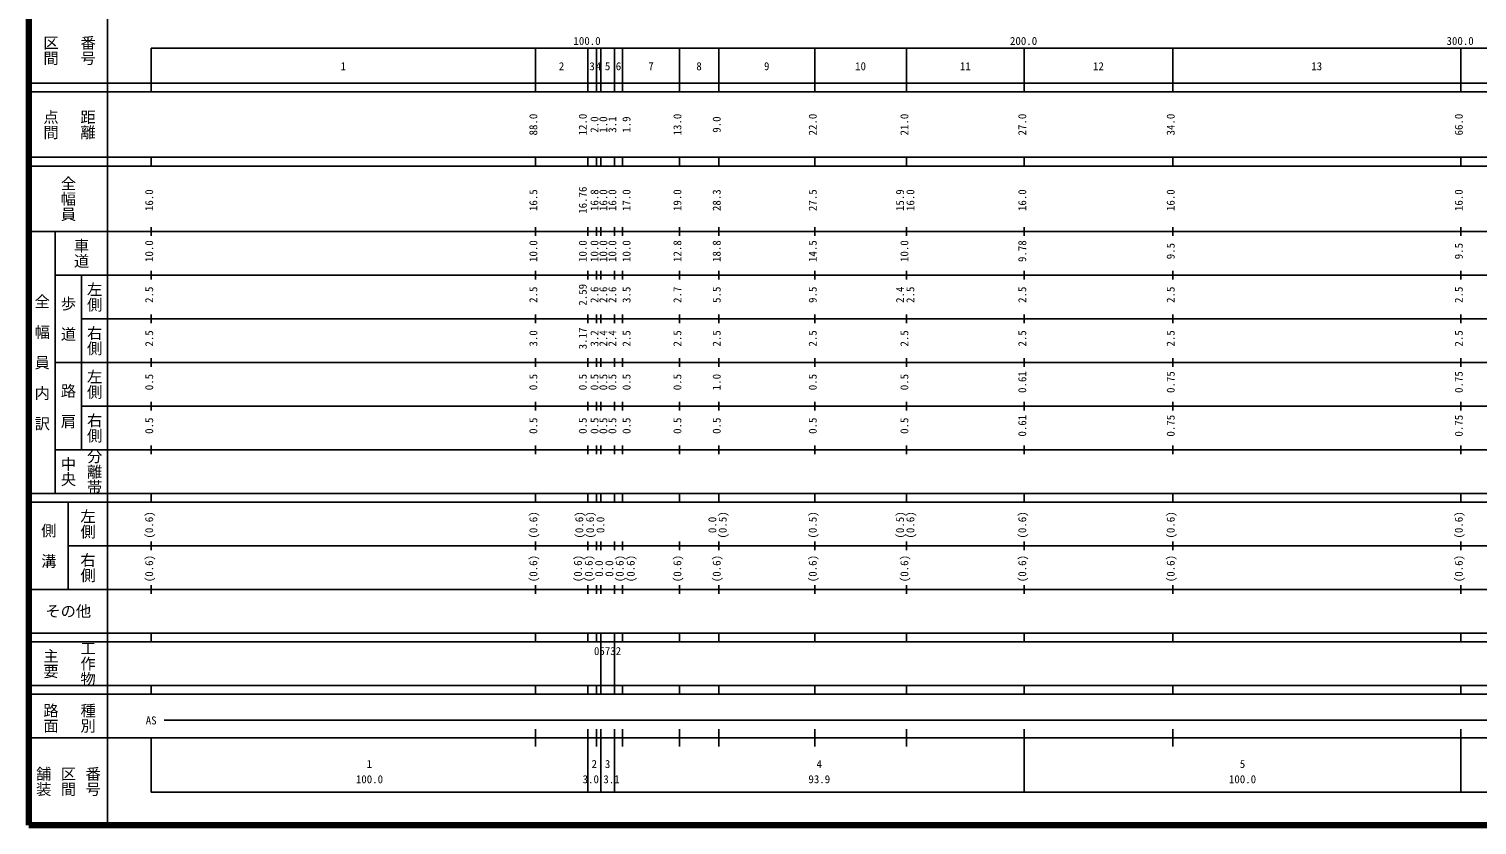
# Model space of a CAD drawing. Units: millimetres on the paper, enlarged 1000 times. Extents: x 40000 to 680000, y 20000 to 380000.
# Drawn here: x 40000 to 371724, y 20000 to 202409 of the extents above; entities that cross this region are included whole.
import ezdxf
from ezdxf.enums import TextEntityAlignment as Align

# ---------------------------------------------------------------- set-up
doc = ezdxf.new("R2010")
doc.units = ezdxf.units.MM
doc.header["$LTSCALE"] = 1000
doc.layers.add('M-TTL', color=2, linetype='Continuous', lineweight=140)
doc.layers.add('M-TTL-BAND', color=7, linetype='Continuous', lineweight=25)
doc.styles.add('@ＭＳ ゴシック', font='')
doc.styles.add('ＭＳ ゴシック', font='')
doc.styles.get('@ＭＳ ゴシック').set_extended_font_data('@MS Gothic')
doc.styles.get('ＭＳ ゴシック').set_extended_font_data('MS Gothic')

msp = doc.modelspace()

# ---------------------------------------------------------------- linework, layer by layer
at = {"layer": 'M-TTL'}
for p, q in [((40000, 380000), (40000, 20000)), ((40000, 20000), (680000, 20000))]:
    msp.add_line(p, q, dxfattribs=at)
at = {"layer": 'M-TTL-BAND'}
for p, q in [((58000, 370000), (58000, 20000)), ((68000, 198000), (579000, 198000)), ((68000, 198000), (68000, 188000)), ((156000, 188000), (156000, 198000)), ((168000, 188000), (168000, 198000)), ((170000, 188000), (170000, 198000)), ((171000, 188000), (171000, 198000)), ((174100, 188000), (174100, 198000)), ((176000, 188000), (176000, 198000)), ((189000, 188000), (189000, 198000)), ((198000, 188000), (198000, 198000)), ((220000, 188000), (220000, 198000)), ((241000, 188000), (241000, 198000)), ((268000, 188000), (268000, 198000)), ((302000, 188000), (302000, 198000)), ((368000, 188000), (368000, 198000)), ((40000, 190000), (579000, 190000)), ((40000, 188000), (579000, 188000)), ((40000, 173000), (579000, 173000)), ((68000, 171000), (68000, 173000)), ((156000, 171000), (156000, 173000)), ((168000, 171000), (168000, 173000)), ((170000, 171000), (170000, 173000)), ((171000, 171000), (171000, 173000)), ((174100, 171000), (174100, 173000)), ((176000, 171000), (176000, 173000)), ((189000, 171000), (189000, 173000)), ((198000, 171000), (198000, 173000)), ((220000, 171000), (220000, 173000)), ((241000, 171000), (241000, 173000)), ((268000, 171000), (268000, 173000)), ((302000, 171000), (302000, 173000)), ((368000, 171000), (368000, 173000)), ((40000, 171000), (579000, 171000)), ((40000, 156000), (579000, 156000)), ((46000, 96000), (46000, 156000)), ((68000, 155000), (68000, 157000)), ((156000, 155000), (156000, 157000)), ((168000, 155000), (168000, 157000)), ((170000, 155000), (170000, 157000)), ((171000, 155000), (171000, 157000)), ((174100, 155000), (174100, 157000)), ((176000, 155000), (176000, 157000)), ((189000, 155000), (189000, 157000)), ((198000, 155000), (198000, 157000)), ((220000, 155000), (220000, 157000)), ((241000, 155000), (241000, 157000)), ((268000, 155000), (268000, 157000)), ((302000, 155000), (302000, 157000)), ((368000, 155000), (368000, 157000)), ((46000, 146000), (579000, 146000)), ((52000, 146000), (52000, 106000)), ((68000, 145000), (68000, 147000)), ((156000, 145000), (156000, 147000)), ((168000, 145000), (168000, 147000)), ((170000, 145000), (170000, 147000)), ((171000, 145000), (171000, 147000)), ((174100, 145000), (174100, 147000)), ((176000, 145000), (176000, 147000)), ((189000, 145000), (189000, 147000)), ((198000, 145000), (198000, 147000)), ((220000, 145000), (220000, 147000)), ((241000, 145000), (241000, 147000)), ((268000, 145000), (268000, 147000)), ((302000, 145000), (302000, 147000)), ((368000, 145000), (368000, 147000)), ((68000, 135000), (68000, 137000)), ((156000, 135000), (156000, 137000)), ((168000, 135000), (168000, 137000)), ((170000, 135000), (170000, 137000)), ((171000, 135000), (171000, 137000)), ((174100, 135000), (174100, 137000)), ((176000, 135000), (176000, 137000)), ((189000, 135000), (189000, 137000)), ((198000, 135000), (198000, 137000)), ((220000, 135000), (220000, 137000)), ((241000, 135000), (241000, 137000)), ((268000, 135000), (268000, 137000)), ((302000, 135000), (302000, 137000)), ((368000, 135000), (368000, 137000)), ((52000, 136000), (579000, 136000)), ((68000, 125000), (68000, 127000)), ((156000, 125000), (156000, 127000)), ((168000, 125000), (168000, 127000)), ((170000, 125000), (170000, 127000)), ((171000, 125000), (171000, 127000)), ((174100, 125000), (174100, 127000)), ((176000, 125000), (176000, 127000)), ((189000, 125000), (189000, 127000)), ((198000, 125000), (198000, 127000)), ((220000, 125000), (220000, 127000)), ((241000, 125000), (241000, 127000)), ((268000, 125000), (268000, 127000)), ((302000, 125000), (302000, 127000)), ((368000, 125000), (368000, 127000)), ((46000, 126000), (579000, 126000)), ((68000, 115000), (68000, 117000)), ((156000, 115000), (156000, 117000)), ((168000, 115000), (168000, 117000)), ((170000, 115000), (170000, 117000)), ((171000, 115000), (171000, 117000)), ((174100, 115000), (174100, 117000)), ((176000, 115000), (176000, 117000)), ((189000, 115000), (189000, 117000)), ((198000, 115000), (198000, 117000)), ((220000, 115000), (220000, 117000)), ((241000, 115000), (241000, 117000)), ((268000, 115000), (268000, 117000)), ((302000, 115000), (302000, 117000)), ((368000, 115000), (368000, 117000)), ((52000, 116000), (579000, 116000)), ((68000, 105000), (68000, 107000)), ((156000, 105000), (156000, 107000)), ((168000, 105000), (168000, 107000)), ((170000, 105000), (170000, 107000)), ((171000, 105000), (171000, 107000)), ((174100, 105000), (174100, 107000)), ((176000, 105000), (176000, 107000)), ((189000, 105000), (189000, 107000)), ((198000, 105000), (198000, 107000)), ((220000, 105000), (220000, 107000)), ((241000, 105000), (241000, 107000)), ((268000, 105000), (268000, 107000)), ((302000, 105000), (302000, 107000)), ((368000, 105000), (368000, 107000)), ((46000, 106000), (579000, 106000)), ((40000, 96000), (579000, 96000)), ((40000, 94000), (579000, 94000)), ((49000, 94000), (49000, 74000)), ((68000, 94000), (68000, 96000)), ((156000, 94000), (156000, 96000)), ((168000, 94000), (168000, 96000)), ((170000, 94000), (170000, 96000)), ((171000, 94000), (171000, 96000)), ((174100, 94000), (174100, 96000)), ((176000, 94000), (176000, 96000)), ((189000, 94000), (189000, 96000)), ((198000, 94000), (198000, 96000)), ((220000, 94000), (220000, 96000)), ((241000, 94000), (241000, 96000)), ((268000, 94000), (268000, 96000)), ((302000, 94000), (302000, 96000)), ((368000, 94000), (368000, 96000)), ((49000, 84000), (579000, 84000)), ((68000, 83000), (68000, 85000)), ((156000, 83000), (156000, 85000)), ((168000, 83000), (168000, 85000)), ((170000, 83000), (170000, 85000)), ((171000, 83000), (171000, 85000)), ((174100, 83000), (174100, 85000)), ((176000, 83000), (176000, 85000)), ((189000, 83000), (189000, 85000)), ((198000, 83000), (198000, 85000)), ((220000, 83000), (220000, 85000)), ((241000, 83000), (241000, 85000)), ((268000, 83000), (268000, 85000)), ((302000, 83000), (302000, 85000)), ((368000, 83000), (368000, 85000)), ((40000, 74000), (579000, 74000)), ((68000, 73000), (68000, 75000)), ((156000, 73000), (156000, 75000)), ((168000, 73000), (168000, 75000)), ((170000, 73000), (170000, 75000)), ((171000, 73000), (171000, 75000)), ((174100, 73000), (174100, 75000)), ((176000, 73000), (176000, 75000)), ((189000, 73000), (189000, 75000)), ((198000, 73000), (198000, 75000)), ((220000, 73000), (220000, 75000)), ((241000, 73000), (241000, 75000)), ((268000, 73000), (268000, 75000)), ((302000, 73000), (302000, 75000)), ((368000, 73000), (368000, 75000)), ((40000, 64000), (579000, 64000)), ((68000, 62000), (68000, 64000)), ((156000, 62000), (156000, 64000)), ((168000, 62000), (168000, 64000)), ((170000, 62000), (170000, 64000)), ((171000, 62000), (171000, 64000)), ((174100, 62000), (174100, 64000)), ((176000, 62000), (176000, 64000)), ((189000, 62000), (189000, 64000)), ((198000, 62000), (198000, 64000)), ((220000, 62000), (220000, 64000)), ((241000, 62000), (241000, 64000)), ((268000, 62000), (268000, 64000)), ((302000, 62000), (302000, 64000)), ((368000, 62000), (368000, 64000)), ((40000, 62000), (579000, 62000)), ((171000, 52000), (171000, 62000)), ((174100, 52000), (174100, 62000)), ((40000, 52000), (579000, 52000)), ((40000, 50000), (579000, 50000)), ((68000, 50000), (68000, 52000)), ((156000, 50000), (156000, 52000)), ((168000, 50000), (168000, 52000)), ((170000, 50000), (170000, 52000)), ((171000, 50000), (171000, 52000)), ((174100, 50000), (174100, 52000)), ((176000, 50000), (176000, 52000)), ((189000, 50000), (189000, 52000)), ((198000, 50000), (198000, 52000)), ((220000, 50000), (220000, 52000)), ((241000, 50000), (241000, 52000)), ((268000, 50000), (268000, 52000)), ((302000, 50000), (302000, 52000)), ((368000, 50000), (368000, 52000)), ((71000, 44000), (565000, 44000)), ((40000, 40000), (579000, 40000)), ((68000, 40000), (68000, 27500)), ((156000, 38000), (156000, 42000)), ((168000, 27500), (168000, 42000)), ((170000, 38000), (170000, 42000)), ((171000, 27500), (171000, 42000)), ((174100, 27500), (174100, 42000)), ((176000, 38000), (176000, 42000)), ((189000, 38000), (189000, 42000)), ((198000, 38000), (198000, 42000)), ((220000, 38000), (220000, 42000)), ((241000, 38000), (241000, 42000)), ((268000, 27500), (268000, 42000)), ((302000, 38000), (302000, 42000)), ((368000, 27500), (368000, 42000)), ((68000, 27500), (579000, 27500))]:
    msp.add_line(p, q, dxfattribs=at)

# ---------------------------------------------------------------- texts
at = {"layer": 'M-TTL-BAND', "style": '@ＭＳ ゴシック'}
for s, p in [('区間', (45000, 197500)), ('番号', (53500, 197500)), ('点間', (45000, 180500)), ('距離', (53500, 180500)), ('全幅員', (49000, 163500)), ('車道', (52000, 151000)), ('左側', (55000, 141000)), ('全\u3000幅\u3000員\u3000内\u3000訳', (43000, 126000)), ('歩\u3000道', (49000, 136000)), ('右側', (55000, 131000)), ('左側', (55000, 121000)), ('路\u3000肩', (49000, 116000)), ('右側', (55000, 111000)), ('中央', (49000, 101000)), ('分離帯', (55000, 101000)), ('左側', (53500, 89000)), ('側\u3000溝', (44500, 84000)), ('右側', (53500, 79000)), ('主要', (45000, 57000)), ('工作物', (53500, 57000)), ('路面', (45000, 44500)), ('種別', (53500, 44500)), ('舗装', (43333, 30000)), ('番号', (54667, 30000)), ('区間', (49000, 30000))]:
    msp.add_text(s, height=2566, rotation=270, dxfattribs=at).set_placement(p, align=Align.MIDDLE_CENTER)
at = {"layer": 'M-TTL-BAND', "style": 'ＭＳ ゴシック'}
for s, p in [('100.0', (167844, 198195)), ('200.0', (267844, 198195)), ('300.0', (367844, 198195)), ('1', (112000, 192405)), ('2', (162000, 192405)), ('3', (169000, 192405)), ('4', (170500, 192405)), ('5', (172550, 192405)), ('6', (175050, 192405)), ('7', (182500, 192405)), ('8', (193500, 192405)), ('9', (209000, 192405)), ('10', (230500, 192405)), ('11', (254500, 192405)), ('12', (285000, 192405)), ('13', (335000, 192405)), ('AS', (68000, 42500)), ('1', (118000, 32523)), ('2', (169500, 32523)), ('3', (172550, 32523)), ('4', (221050, 32523)), ('5', (318000, 32523)), ('100.0', (118000, 29033)), ('3.0', (168704, 29033)), ('3.1', (173446, 29033)), ('93.9', (221050, 29033)), ('100.0', (318000, 29033))]:
    msp.add_text(s, height=1833, dxfattribs=at).set_placement(p, align=Align.BOTTOM_CENTER)
for s, p in [('88.0', (157000, 180500)), ('12.0', (168323, 180500)), ('13.0', (190000, 180500)), ('22.0', (221000, 180500)), ('21.0', (242000, 180500)), ('27.0', (269000, 180500)), ('34.0', (303000, 180500)), ('66.0', (369000, 180500)), ('2.0', (171000, 180500)), ('1.0', (173033, 180500)), ('3.1', (175100, 180500)), ('1.9', (178344, 180500)), ('9.0', (199000, 180500)), ('16.76', (168323, 163174)), ('16.0', (69000, 163174)), ('16.5', (157000, 163174)), ('16.8', (171000, 163174)), ('16.0', (173033, 163174)), ('16.0', (175100, 163174)), ('17.0', (178344, 163174)), ('19.0', (190000, 163174)), ('28.3', (199000, 163174)), ('27.5', (221000, 163174)), ('15.9', (241000, 163174)), ('16.0', (243370, 163174)), ('16.0', (269000, 163174)), ('16.0', (303000, 163174)), ('16.0', (369000, 163174)), ('10.0', (69000, 151500)), ('10.0', (157000, 151500)), ('10.0', (168323, 151500)), ('10.0', (171000, 151500)), ('10.0', (173033, 151500)), ('10.0', (175100, 151500)), ('10.0', (178344, 151500)), ('12.8', (190000, 151500)), ('18.8', (199000, 151500)), ('14.5', (221000, 151500)), ('10.0', (242000, 151500)), ('9.78', (269000, 151500)), ('9.5', (303000, 151500)), ('9.5', (369000, 151500)), ('2.5', (69000, 141500)), ('2.5', (157000, 141500)), ('2.59', (168323, 141500)), ('2.6', (171000, 141500)), ('2.6', (173033, 141500)), ('2.6', (175100, 141500)), ('3.5', (178344, 141500)), ('2.7', (190000, 141500)), ('5.5', (199000, 141500)), ('9.5', (221000, 141500)), ('2.4', (241000, 141500)), ('2.5', (243370, 141500)), ('2.5', (269000, 141500)), ('2.5', (303000, 141500)), ('2.5', (369000, 141500)), ('2.5', (69000, 131500)), ('3.0', (157000, 131500)), ('3.17', (168323, 131500)), ('3.2', (171000, 131500)), ('2.4', (173033, 131500)), ('2.4', (175100, 131500)), ('2.5', (178344, 131500)), ('2.5', (190000, 131500)), ('2.5', (199000, 131500)), ('2.5', (221000, 131500)), ('2.5', (242000, 131500)), ('2.5', (269000, 131500)), ('2.5', (303000, 131500)), ('2.5', (369000, 131500)), ('0.5', (69000, 121500)), ('0.5', (157000, 121500)), ('0.5', (168323, 121500)), ('0.5', (171000, 121500)), ('0.5', (173033, 121500)), ('0.5', (175100, 121500)), ('0.5', (178344, 121500)), ('0.5', (190000, 121500)), ('1.0', (199000, 121500)), ('0.5', (221000, 121500)), ('0.5', (242000, 121500)), ('0.61', (269000, 121500)), ('0.75', (303000, 121500)), ('0.75', (369000, 121500)), ('0.5', (69000, 111500)), ('0.5', (157000, 111500)), ('0.5', (168323, 111500)), ('0.5', (171000, 111500)), ('0.5', (173033, 111500)), ('0.5', (175100, 111500)), ('0.5', (178344, 111500)), ('0.5', (190000, 111500)), ('0.5', (199000, 111500)), ('0.5', (221000, 111500)), ('0.5', (242000, 111500)), ('0.61', (269000, 111500)), ('0.75', (303000, 111500)), ('0.75', (369000, 111500)), ('(0.6)', (69000, 88764)), ('(0.6)', (157000, 88764)), ('(0.6)', (167522, 88764)), ('(0.6)', (170000, 88764)), ('0.0', (172370, 88764)), ('0.0', (198000, 88764)), ('(0.5)', (200370, 88764)), ('(0.5)', (221000, 88764)), ('(0.5)', (241000, 88764)), ('(0.6)', (243370, 88764)), ('(0.6)', (269000, 88764)), ('(0.6)', (303000, 88764)), ('(0.6)', (369000, 88764)), ('(0.6)', (69000, 78764)), ('(0.6)', (157000, 78764)), ('(0.6)', (167211, 78764)), ('(0.6)', (169689, 78764)), ('0.0', (172059, 78764)), ('0.0', (174411, 78764)), ('(0.6)', (176781, 78764)), ('(0.6)', (179302, 78764)), ('(0.6)', (190000, 78764)), ('(0.6)', (199000, 78764)), ('(0.6)', (221000, 78764)), ('(0.6)', (242000, 78764)), ('(0.6)', (269000, 78764)), ('(0.6)', (303000, 78764)), ('(0.6)', (369000, 78764))]:
    msp.add_text(s, height=1833, rotation=90, dxfattribs=at).set_placement(p, align=Align.BOTTOM_CENTER)
msp.add_text('その他', height=2566, dxfattribs=at).set_placement((49000, 69000), align=Align.MIDDLE_CENTER)
msp.add_text('05732', height=1833, dxfattribs=at).set_placement((169425, 58405), align=Align.BOTTOM_LEFT)

doc.saveas('drawing.dxf')
